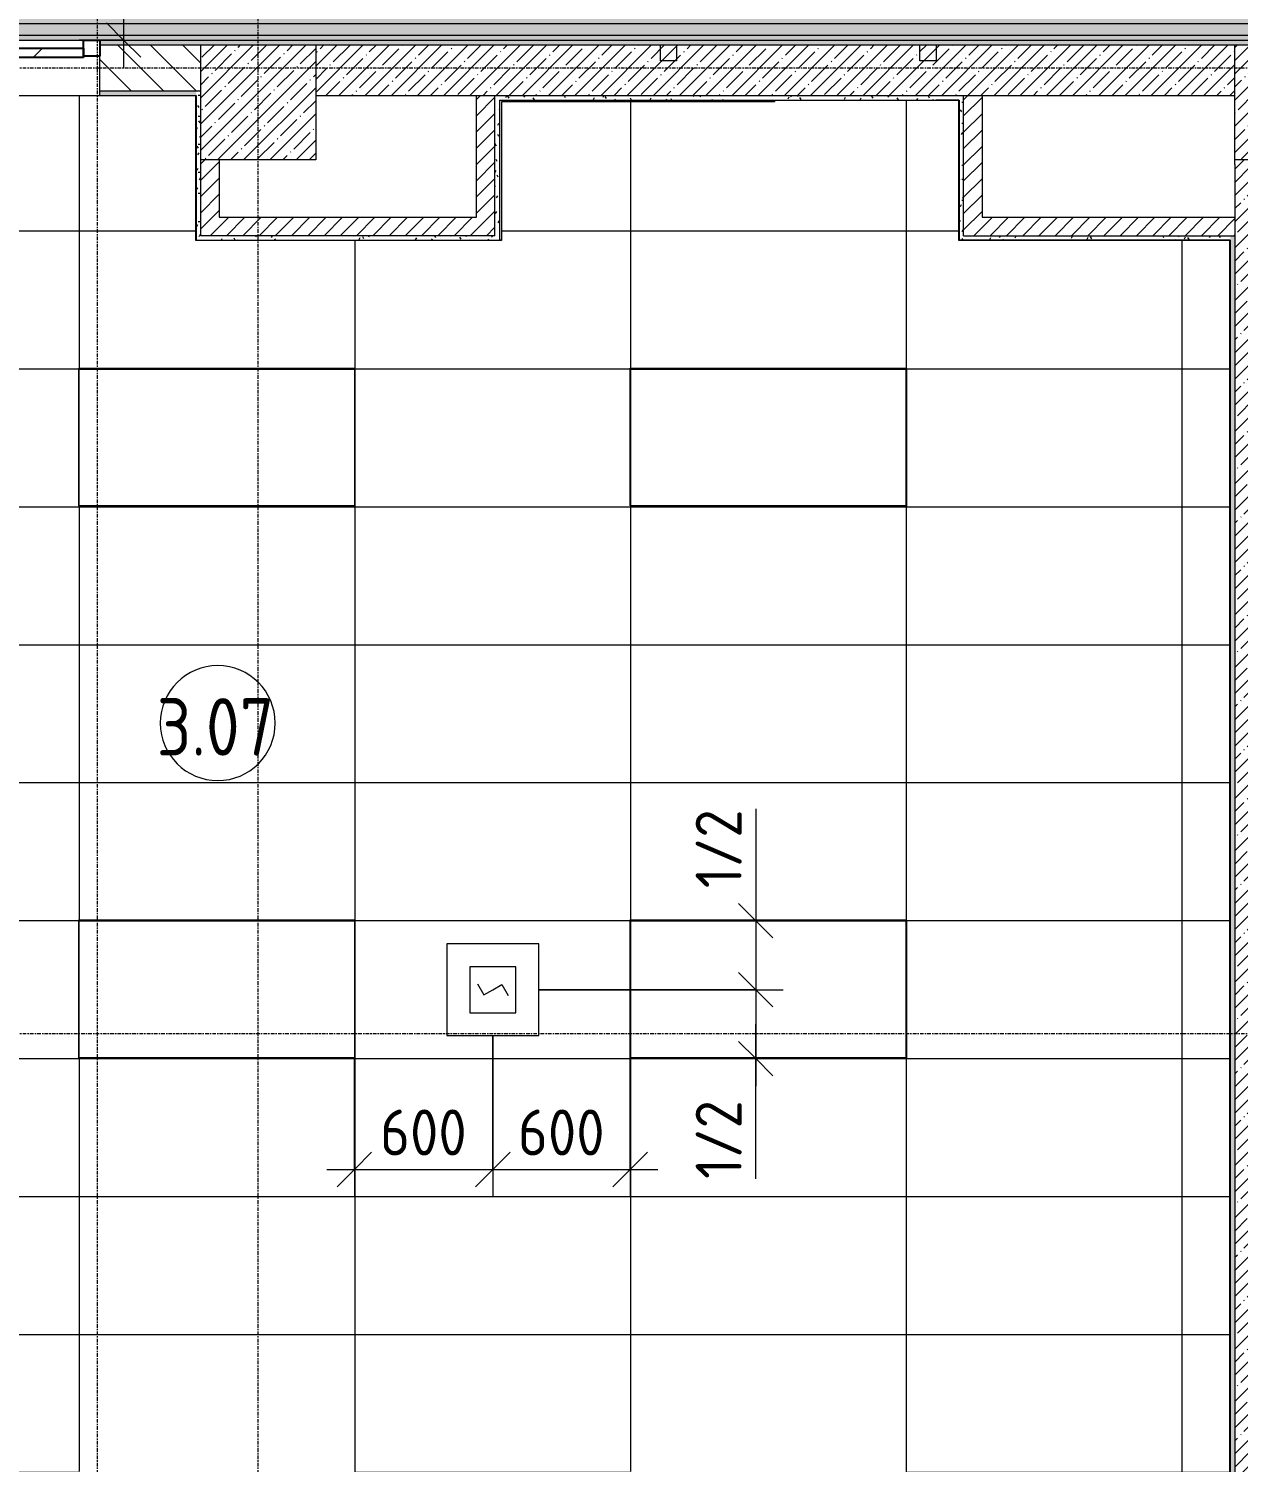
# Model space of a CAD drawing. Header units: millimetres. Extents: x 36059 to 234328, y -8553 to 29000.
# Drawn here: x 60161 to 65425, y 1734 to 7971 of the extents above; entities that cross this region are included whole.
import ezdxf

# ---------------------------------------------------------------- set-up
doc = ezdxf.new("R2010")
doc.units = ezdxf.units.MM
doc.linetypes.add('Осевая', pattern=[31.75, 6.35, -4.7625, 15.875, -4.7625])
for name, color, linetype, lineweight in [('A-ANNO-DIMS', 7, 'Continuous', 9), ('A-ANNO-DIMS-100', 7, 'Continuous', 9), ('A-AREA-IDEN', 7, 'Continuous', 9), ('A-CLNG-PATT', 7, 'Continuous', 9), ('A-GLAZ', 7, 'Continuous', 9), ('A-GLAZ-1', 7, 'Continuous', 13), ('A-GLAZ-CURT', 7, 'Continuous', 9), ('A-GLAZ-CURT-1', 7, 'Continuous', 25), ('A-GLAZ-CWMG', 7, 'Continuous', 9), ('A-GLAZ-CWMG-1', 7, 'Continuous', 25), ('A-WALL', 7, 'Continuous', 9), ('I-WALL', 7, 'Continuous', 9), ('Q-SPCQ', 7, 'Continuous', 9), ('S-COLS', 7, 'Continuous', 9), ('Оси-2', 7, 'Осевая', 9)]:
    doc.layers.add(name, color=color, linetype=linetype, lineweight=lineweight)
for name, color, linetype, lineweight, true_color in [('A-ANNO-NOTE', 1, 'Continuous', 9, 0xff0000), ('A-CLNG-1', 7, 'Continuous', 9, 0xeaeaea), ('A-WALL-1', 7, 'Continuous', 9, 0x3c3c3c), ('A-WALL-FNSH-1', 7, 'Continuous', 9, 0x3c3c3c), ('I-WALL-1', 7, 'Continuous', 9, 0x535353), ('Q-SPCQ-4', 1, 'Continuous', 9, 0xff0000), ('S-COLS-1', 9, 'Continuous', 9, 0x808080), ('S-COLS-2', 7, 'Continuous', 9, 0x3c3c3c)]:
    doc.layers.add(name, color=color, linetype=linetype, lineweight=lineweight, true_color=true_color)
doc.layers.add('A-CLNG-PATT-1', color=7, linetype='Continuous', lineweight=9, transparency=1)
doc.styles.add('GOST Common', font='GOST_Common.ttf', dxfattribs={"width": 0.9, "height": 250})
doc.styles.add('ISOCPEUR', font='isocpeur.ttf', dxfattribs={"width": 0.9, "height": 250})
doc.styles.add('ISOCPEUR_1', font='isocpeur.ttf', dxfattribs={"width": 0.9, "height": 200})
doc.dimstyles.new('ISO-2_0_0_9К_Средний_округл2', dxfattribs={"dimscale": 304.8, "dimtxt": 199.196235, "dimasz": 0.492126, "dimexe": 0.393701, "dimexo": 0, "dimgap": 0, "dimtad": 1, "dimdec": 0, "dimrnd": 10, "dimzin": 0, "dimdsep": 46, "dimtxsty": 'ISOCPEUR_1', "dimblk1": 'OBLIQUE', "dimblk2": 'OBLIQUE', "dimsah": 1, "dimcen": 0.09, "dimdle": 0.393701, "dimazin": 0, "dimtfac": 1, "dimtdec": 4, "dimtix": 1, "dimtmove": 0, "dimatfit": 3, "dimfxl": 1, "dimtvp": 1, "dimtolj": 1, "dimtzin": 0, "dimarcsym": 2})
doc.dimstyles.new('ISO-2_0_0_9К_Средний_округл2_1', dxfattribs={"dimscale": 304.8, "dimtxt": 199.196235, "dimasz": 0.492126, "dimexe": 0.393701, "dimexo": 0, "dimgap": 0, "dimtad": 1, "dimdec": 0, "dimrnd": 10, "dimzin": 0, "dimdsep": 46, "dimtxsty": 'ISOCPEUR_1', "dimblk1": 'OBLIQUE', "dimblk2": 'OBLIQUE', "dimsah": 1, "dimcen": 0.09, "dimdle": 0.393701, "dimazin": 0, "dimtfac": 1, "dimtdec": 4, "dimtix": 1, "dimtmove": 1, "dimatfit": 3, "dimfxl": 1, "dimtvp": 1, "dimtolj": 1, "dimtzin": 0, "dimarcsym": 2})
doc.dimstyles.new('ISO-2_5_0_9К_БОЛЬШОЙ', dxfattribs={"dimscale": 304.8, "dimtxt": 248.995294, "dimasz": 0.492126, "dimexe": 0.393701, "dimexo": 0.984252, "dimgap": 0, "dimtad": 1, "dimdec": 0, "dimrnd": 10, "dimzin": 0, "dimdsep": 46, "dimtxsty": 'ISOCPEUR', "dimblk1": 'OBLIQUE', "dimblk2": 'OBLIQUE', "dimsah": 1, "dimcen": 0.09, "dimdle": 0.393701, "dimazin": 0, "dimtfac": 1, "dimtdec": 4, "dimtix": 1, "dimtmove": 0, "dimatfit": 3, "dimfxl": 1, "dimtvp": 1, "dimtolj": 1, "dimtzin": 0, "dimarcsym": 2})
pattern_1 = [(45, (0, 0), (-57.02463, 57.02463), []), (45, (57.025, 0), (-57.02463, 57.02463), [100.806, -20.161, 3.353, -16.808])]
pattern_2 = [(45, (0, 0), (-35.35534, 35.35534), [])]
pattern_3 = [(0, (0, 0), (121.92, 30.48), [10.058, -81.382, 10.058, -81.382, -487.68]), (0, (0, 0), (121.92, 30.48), [-182.88, 10.058, -172.822, 10.058, -81.382, -213.36]), (0, (0, 0), (121.92, 30.48), [-457.2, 10.058, -50.902, 10.058, -142.342]), (120, (45.72, 15.24), (-87.356454, 90.345817), [10.058, -81.382, 10.058, -81.382, -487.68]), (120, (45.72, 15.24), (-87.356454, 90.345817), [-182.88, 10.058, -172.822, 10.058, -81.382, -213.36]), (120, (45.72, 15.24), (-87.356454, 90.345817), [-457.2, 10.058, -50.902, 10.058, -142.342]), (240, (60.96, 76.2), (-34.563546, -120.825817), [10.058, -81.382, 10.058, -81.382, -487.68]), (240, (60.96, 76.2), (-34.563546, -120.825817), [-182.88, 10.058, -172.822, 10.058, -81.382, -213.36]), (240, (60.96, 76.2), (-34.563546, -120.825817), [-457.2, 10.058, -50.902, 10.058, -142.342])]

# ---------------------------------------------------------------- blocks, each defined once
blk = doc.blocks.new('BSC_Колонна _Прямоугольная - 500х500-V4-Сводный план потолка 3 этажа в осях 12-23')
at = {"layer": 'S-COLS-1'}
h = blk.add_hatch(dxfattribs=at)
h.set_pattern_fill('FP_5', color=256, style=0, pattern_type=2)
h.set_pattern_definition([(45, (-61160, -7650), (-57.02463, 57.02463), []), (45, (-61102.975, -7650), (-57.02463, 57.02463), [100.806, -20.161, 3.353, -16.808])])
h.paths.add_polyline_path([(-250, -250), (250, -250), (250, 250), (-250, 250)])
at = {"layer": 'S-COLS-2'}
for p, q in [((-250, 250), (250, 250)), ((-250, -250), (-250, 250)), ((250, 250), (250, -250)), ((250, -250), (-250, -250))]:
    blk.add_line(p, q, dxfattribs=at)
blk = doc.blocks.new('BSC_Колонна _Прямоугольная - 500х500-V13-Сводный план потолка 3 этажа в осях 12-23')
at = {"layer": 'S-COLS-1'}
h = blk.add_hatch(dxfattribs=at)
h.set_pattern_fill('FP_14', color=256, style=0, pattern_type=2)
h.set_pattern_definition([(45, (-65660, -7650), (-57.02463, 57.02463), []), (45, (-65602.975, -7650), (-57.02463, 57.02463), [100.806, -20.161, 3.353, -16.808])])
h.paths.add_polyline_path([(-250, -250), (250, -250), (250, 250), (-250, 250)])
at = {"layer": 'S-COLS-2'}
for p, q in [((-250, 250), (250, 250)), ((-250, -250), (-250, 250)), ((250, 250), (250, -250)), ((250, -250), (-250, -250))]:
    blk.add_line(p, q, dxfattribs=at)
blk = doc.blocks.new('Извещатель потолочный - Монтируемые на перекрытии-30356282-Сводный план потолка 3 этажа в осях 12-23')
at = {"layer": 'Q-SPCQ'}
for p, q in [((-300, 300), (-300, -100)), ((100, 300), (-300, 300)), ((100, -100), (100, 300)), ((0, 200), (-200, 200)), ((-200, 200), (-200, 0)), ((0, 0), (0, 200)), ((-122.5, 139), (-74.9, 166.5)), ((-100, 100), (-122.5, 139)), ((-77.5, 61), (-100, 100)), ((-200, 0), (0, 0)), ((-125.1, 33.5), (-77.5, 61)), ((-300, -100), (100, -100))]:
    blk.add_line(p, q, dxfattribs=at)
blk = doc.blocks.new('Прямоугольный импост - 50 x 70 мм-31700031-Сводный план потолка 3 этажа в осях 12-23')
at = {"layer": 'A-GLAZ-CWMG-1'}
for p, q in [((0, 35), (-70, 35)), ((-70, 35), (-70, -35)), ((0, -35), (0, 35)), ((-70, -35), (0, -35))]:
    blk.add_line(p, q, dxfattribs=at)
blk = doc.blocks.new('Прямоугольный импост - 50 x 70 мм-31720913-Сводный план потолка 3 этажа в осях 12-23')
at = {"layer": 'A-GLAZ-CWMG'}
blk.add_line((41265, 7920), (42060, 7920), dxfattribs=at)
blk = doc.blocks.new('Системная панель - Стекло - 40мм-V55-Сводный план потолка 3 этажа в осях 12-23')
at = {"layer": 'A-GLAZ-CURT'}
h = blk.add_hatch(dxfattribs=at)
h.set_pattern_fill('FP_79', color=256, style=0, pattern_type=2)
h.set_pattern_definition([(45, (-60102.5, -7785.72), (-282.8427, 282.8427), [200, -600]), (45, (-60302.5, -7885.72), (-282.8427, 282.8427), [600, -200]), (45, (-59902.5, -7985.72), (-282.8427, 282.8427), [200, -600])])
h.paths.add_polyline_path([(397.5, -40), (397.5, 0), (-397.5, 0), (-397.5, -40), (98.8, -40)])
at = {"layer": 'A-GLAZ-CURT-1'}
for p, q in [((-397.5, -40), (-397.5, 0)), ((-397.5, 0), (397.5, 0)), ((397.5, 0), (397.5, -40)), ((397.5, -40), (-397.5, -40))]:
    blk.add_line(p, q, dxfattribs=at)
blk = doc.blocks.new('120_Окно_СКБ_1Ст - 120_Окно_СКБ_1Ст 400х1200 EI30-24228621-Сводный план потолка 3 этажа в осях 12-23')
at = {"layer": 'A-GLAZ-1'}
for p, q in [((-600, 40), (-600, 110)), ((-600, 110), (-530, 110)), ((-530, 110), (-530, 40)), ((530, 40), (530, 110)), ((530, 110), (600, 110)), ((600, 110), (600, 40)), ((-530, 40), (-600, 40)), ((600, 40), (530, 40))]:
    blk.add_line(p, q, dxfattribs=at)
blk = doc.blocks.new('Марка_Помещения - Номер-25198446-Сводный план потолка 3 этажа в осях 12-23')
at = {"layer": 'A-AREA-IDEN'}
for start, end in [(360, 180), (180, 360)]:
    blk.add_arc((0, 0), 2.5, start, end, dxfattribs=at)
blk = doc.blocks.new('DIMBLOCK64-Сводный план потолка 3 этажа в осях 12-23')
at = {"layer": 'A-ANNO-DIMS-100', "lineweight": 20}
for p, q in [((60574.3, 9400.5), (60499.3, 9475.5)), ((60574.3, 9400.5), (60649.3, 9325.5)), ((60574.3, 7921), (60499.3, 7996)), ((60574.3, 7921), (60649.3, 7846))]:
    blk.add_line(p, q, dxfattribs=at)
at = {"layer": 'A-ANNO-DIMS-100'}
for p, q in [((60459, 9400.5), (60694.3, 9400.5)), ((60574.3, 9400.5), (60459, 9400.5)), ((60574.3, 9400.5), (60574.3, 7801)), ((60380.4, 7921), (60694.3, 7921)), ((60574.3, 7921), (60380.4, 7921))]:
    blk.add_line(p, q, dxfattribs=at)
at = {"layer": 'A-ANNO-DIMS-100', "color": 0, "insert": (60247.7, 8445.3), "char_height": 250, "width": 517.144, "attachment_point": 1, "rotation": 90, "line_spacing_factor": 1.149209, "style": 'ISOCPEUR'}
blk.add_mtext('1/2', dxfattribs=at)
blk = doc.blocks.new('_Oblique')
at = {"color": 0, "linetype": 'ByBlock', "lineweight": -2}
blk.add_line((-0.5, -0.5), (0.5, 0.5), dxfattribs=at)
blk = doc.blocks.new('DIMBLOCK76-Сводный план потолка 3 этажа в осях 12-23')
at = {"layer": 'A-ANNO-DIMS-100'}
for p, q in [((62181, 3590), (62181, 2887.6)), ((62181, 3007.6), (62181, 3590)), ((61578.6, 3494.1), (61578.6, 2887.6)), ((61578.6, 3007.6), (61578.6, 3494.1)), ((61458.6, 3007.6), (62181, 3007.6))]:
    blk.add_line(p, q, dxfattribs=at)
at = {"layer": 'A-ANNO-DIMS-100', "lineweight": 20}
for p, q in [((61578.6, 3007.6), (61653.6, 3082.6)), ((62181, 3007.6), (62256, 3082.6)), ((61578.6, 3007.6), (61503.6, 2932.6)), ((62181, 3007.6), (62106, 2932.6))]:
    blk.add_line(p, q, dxfattribs=at)
at = {"layer": 'A-ANNO-DIMS-100', "color": 0, "insert": (61690.2, 3268.9), "char_height": 200, "width": 455.087, "attachment_point": 1, "line_spacing_factor": 1.149209, "style": 'ISOCPEUR_1'}
blk.add_mtext('600', dxfattribs=at)
blk = doc.blocks.new('DIMBLOCK77-Сводный план потолка 3 этажа в осях 12-23')
at = {"layer": 'A-ANNO-DIMS-100'}
for p, q in [((62181, 3590), (62181, 2887.6)), ((62181, 3007.6), (62181, 3590)), ((62778.6, 3494.1), (62778.6, 2887.6)), ((62778.6, 3007.6), (62778.6, 3494.1)), ((62181, 3007.6), (62898.6, 3007.6))]:
    blk.add_line(p, q, dxfattribs=at)
at = {"layer": 'A-ANNO-DIMS-100', "lineweight": 20}
for p, q in [((62181, 3007.6), (62256, 3082.6)), ((62778.6, 3007.6), (62853.6, 3082.6)), ((62181, 3007.6), (62106, 2932.6)), ((62778.6, 3007.6), (62703.6, 2932.6))]:
    blk.add_line(p, q, dxfattribs=at)
at = {"layer": 'A-ANNO-DIMS-100', "color": 0, "insert": (62290.2, 3268.9), "char_height": 200, "width": 455.087, "attachment_point": 1, "line_spacing_factor": 1.149209, "style": 'ISOCPEUR_1'}
blk.add_mtext('600', dxfattribs=at)
blk = doc.blocks.new('DIMBLOCK78-Сводный план потолка 3 этажа в осях 12-23')
at = {"layer": 'A-ANNO-DIMS-100'}
for p, q in [((63325.1, 4576.4), (63325.1, 4131.7)), ((63325.1, 4210), (63325.1, 3790)), ((63325.1, 4131.7), (63325.1, 3940)), ((63431.1, 4090), (63205.1, 4090)), ((63325.1, 4090), (63431.1, 4090)), ((62381, 3790), (63445.1, 3790)), ((63325.1, 3790), (62381, 3790))]:
    blk.add_line(p, q, dxfattribs=at)
at = {"layer": 'A-ANNO-DIMS-100', "lineweight": 20}
for p, q in [((63325.1, 4090), (63250.1, 4165)), ((63325.1, 4090), (63400.1, 4015)), ((63325.1, 3790), (63250.1, 3865)), ((63325.1, 3790), (63400.1, 3715))]:
    blk.add_line(p, q, dxfattribs=at)
at = {"layer": 'A-ANNO-DIMS-100', "color": 0, "insert": (63063.8, 4231.7), "char_height": 200, "width": 413.715, "attachment_point": 1, "rotation": 90, "line_spacing_factor": 1.149209, "style": 'ISOCPEUR_1'}
blk.add_mtext('1/2', dxfattribs=at)
blk = doc.blocks.new('DIMBLOCK79-Сводный план потолка 3 этажа в осях 12-23')
at = {"layer": 'A-ANNO-DIMS-100', "lineweight": 20}
for p, q in [((63325.1, 3790), (63250.1, 3865)), ((63325.1, 3790), (63400.1, 3715)), ((63325.1, 3490), (63250.1, 3565)), ((63325.1, 3490), (63400.1, 3415))]:
    blk.add_line(p, q, dxfattribs=at)
at = {"layer": 'A-ANNO-DIMS-100'}
for p, q in [((62381, 3790), (63445.1, 3790)), ((63325.1, 3790), (62381, 3790)), ((63325.1, 3790), (63325.1, 3370)), ((63325.1, 3411.6), (63325.1, 3640)), ((63431.1, 3490), (63205.1, 3490)), ((63325.1, 3490), (63431.1, 3490)), ((63325.1, 2966.8), (63325.1, 3411.6))]:
    blk.add_line(p, q, dxfattribs=at)
at = {"layer": 'A-ANNO-DIMS-100', "color": 0, "insert": (63063.8, 2966.8), "char_height": 200, "width": 413.715, "attachment_point": 1, "rotation": 90, "line_spacing_factor": 1.149209, "style": 'ISOCPEUR_1'}
blk.add_mtext('1/2', dxfattribs=at)

msp = doc.modelspace()

# ---------------------------------------------------------------- hatches: boundary and pattern name
at = {"layer": 'A-CLNG-PATT'}
h = msp.add_hatch(dxfattribs=at)
h.set_pattern_fill('FP_73', color=256, style=0, pattern_type=2)
h.set_pattern_definition([(0, (57110, 9792.5), (0, -50), [])])
h.paths.add_polyline_path([(74079, 7921), (74079, 8301), (75459, 8301), (75459, 10879.5), (74019.7, 10879.5), (74019.7, 10869), (70153.5, 10869), (70153.5, 10879.5), (70151, 10879.5), (70151, 10869), (66296, 10869), (66296, 10879.5), (61939, 10879.5), (61939, 11349), (61381, 11349), (61381, 10879), (42401, 10879), (42401, 10209), (38761, 10209), (38761, 7921), (68010, 7921), (68010, 7940), (68110, 7940), (68110, 7921), (68760, 7921), (68760, 7940), (68860, 7940), (68860, 7921), (73204.2, 7921)])
h.paths.add_polyline_path([(38945.9, 8867), (38899.1, 8878.5), (38856.4, 8900.9), (38820.3, 8932.9), (38792.9, 8972.6), (38775.8, 9017.6), (38770, 9065.5), (38775.8, 9113.4), (38792.9, 9158.4), (38820.3, 9198.1), (38856.4, 9230.1), (38899.1, 9252.5), (38945.9, 9264), (38994.1, 9264), (39040.9, 9252.5), (39083.6, 9230.1), (39119.7, 9198.1), (39147.1, 9158.4), (39164.2, 9113.4), (39170, 9065.5), (39164.2, 9017.6), (39147.1, 8972.6), (39119.7, 8932.9), (39083.6, 8900.9), (39040.9, 8878.5), (38991.1, 8867)])
h = msp.add_hatch(dxfattribs=at)
h.set_pattern_fill('FP_68', color=256, style=0, pattern_type=2)
h.set_pattern_definition([(180, (57981, 4690), (-7e-14, -600), []), (270, (57981, 4690), (1200, 7e-14), [])])
h.paths.add_polyline_path([(65387, 420), (65390, 421), (65390, 7050), (64210, 7050), (64209, 7660), (63406.2, 7659), (63406.2, 7652), (62218, 7652), (62218, 7050), (60890, 7050), (60889, 7680), (56930, 7679), (56930, 7380), (56780.7, 7379), (56781.7, 420), (65372.9, 420)])
h.paths.add_polyline_path([(63013.1, 1094.1), (62778.6, 1094.1), (62778.6, 1694.1), (63978.6, 1694.1), (63978.6, 1094.1)])
h.paths.add_polyline_path([(61557.2, 1094.1), (60378.6, 1094.1), (60378.6, 1694.1), (61578.6, 1694.1), (61578.6, 1094.1)])
h.paths.add_polyline_path([(57978.6, 1094.1), (57978.6, 1694.1), (59178.6, 1694.1), (59178.6, 1094.1), (58645.4, 1094.1)])
h.paths.add_polyline_path([(63978.6, 3494.1), (62778.6, 3494.1), (62778.6, 4094.1), (63978.6, 4094.1)])
h.paths.add_polyline_path([(60378.6, 3494.1), (60378.6, 4094.1), (61578.6, 4094.1), (61578.6, 3494.1), (61557.2, 3494.1)])
h.paths.add_polyline_path([(57978.6, 3494.1), (57978.6, 4094.1), (59178.6, 4094.1), (59178.6, 3494.1), (58645.4, 3494.1)])
h.paths.add_polyline_path([(62778.6, 5894.1), (62778.6, 6494.1), (63978.6, 6494.1), (63978.6, 5894.1)])
h.paths.add_polyline_path([(61557.2, 5894.1), (60378.6, 5894.1), (60378.6, 6494.1), (61578.6, 6494.1), (61578.6, 5894.1)])
h.paths.add_polyline_path([(57978.6, 5894.1), (57978.6, 6494.1), (59178.6, 6494.1), (59178.6, 5894.1), (58645.4, 5894.1)])
at = {"layer": 'A-CLNG-PATT-1'}
h = msp.add_hatch(color=256, dxfattribs=at)
h.paths.add_polyline_path([(74079, 7921), (74079, 8301), (75459, 8301), (75459, 10879.5), (74019.7, 10879.5), (74019.7, 10869), (70153.5, 10869), (70153.5, 10879.5), (70151, 10879.5), (70151, 10869), (66296, 10869), (66296, 10879.5), (61939, 10879.5), (61939, 11349), (61381, 11349), (61381, 10879), (42401, 10879), (42401, 10209), (38761, 10209), (38761, 7921), (68010, 7921), (68010, 7940), (68110, 7940), (68110, 7921), (68760, 7921), (68760, 7940), (68860, 7940), (68860, 7921), (73204.2, 7921)])
h.paths.add_polyline_path([(38945.9, 8867), (38899.1, 8878.5), (38856.4, 8900.9), (38820.3, 8932.9), (38792.9, 8972.6), (38775.8, 9017.6), (38770, 9065.5), (38775.8, 9113.4), (38792.9, 9158.4), (38820.3, 9198.1), (38856.4, 9230.1), (38899.1, 9252.5), (38945.9, 9264), (38994.1, 9264), (39040.9, 9252.5), (39083.6, 9230.1), (39119.7, 9198.1), (39147.1, 9158.4), (39164.2, 9113.4), (39170, 9065.5), (39164.2, 9017.6), (39147.1, 8972.6), (39119.7, 8932.9), (39083.6, 8900.9), (39040.9, 8878.5), (38991.1, 8867)])
at = {"layer": 'I-WALL'}
h = msp.add_hatch(dxfattribs=at)
h.set_pattern_fill('FP_65', color=256, style=0, pattern_type=2)
h.set_pattern_definition(pattern_3)
h.paths.add_polyline_path([(74100, 7900), (74100, 7920), (73705, 7920), (73705, 7900)])
h.paths.add_polyline_path([(71748.3, 7900), (72305, 7900), (72305, 7920), (71660, 7920), (71660, 7900)])
h.paths.add_polyline_path([(70292.4, 7900), (70710, 7900), (70710, 7920), (69360, 7920), (69360, 7900)])
h.paths.add_polyline_path([(68260, 7900), (68260, 7920), (66860, 7920), (66860, 7900), (68110, 7900)])
h.paths.add_polyline_path([(65910, 7900), (65910, 7920), (60470, 7920), (60470, 7900), (65410, 7900)])
h.paths.add_polyline_path([(57970, 7900), (57970, 7920), (50859.9, 7920), (50859.9, 7900), (57189.6, 7900)])
h.paths.add_polyline_path([(48359.9, 7900), (48359.9, 7920), (42130, 7920), (42130, 7900), (47910, 7900)])
h.paths.add_polyline_path([(39630, 7900), (39630, 7920), (38760, 7920), (38760, 7900), (39040, 7900)])
h = msp.add_hatch(dxfattribs=at)
h.set_pattern_fill('FP_21', color=256, style=0, pattern_type=2)
h.set_pattern_definition([(135, (0, 0), (-70.71068, -70.71068), [])])
h.paths.add_polyline_path([(60470, 7700), (60910, 7700), (60910, 7900), (60470, 7900)])
h.paths.add_polyline_path([(57970, 7700), (57970, 7900), (56910, 7900), (56910, 7700), (57189.6, 7700)])
h = msp.add_hatch(dxfattribs=at)
h.set_pattern_fill('FP_17', color=256, style=0, pattern_type=2)
h.set_pattern_definition(pattern_1)
h.paths.add_polyline_path([(65410, 7680), (65410, 7900), (61410, 7900), (61410, 7680), (64468.9, 7680)])
h = msp.add_hatch(dxfattribs=at)
h.set_pattern_fill('FP_65', color=256, style=0, pattern_type=2)
h.set_pattern_definition(pattern_3)
h.paths.add_polyline_path([(60890, 7680), (60890, 7700), (60470, 7700), (60470, 7680), (60889, 7680)])
h.paths.add_polyline_path([(57970, 7680), (57970, 7700), (56930, 7700), (56930, 7680), (57189.6, 7680)])
h = msp.add_hatch(dxfattribs=at)
h.set_pattern_fill('FP_65', color=256, style=0, pattern_type=2)
h.set_pattern_definition(pattern_3)
h.paths.add_polyline_path([(60890, 7070), (60910, 7070), (60910, 7700), (60890, 7700), (60890, 7377.5)])
h = msp.add_hatch(dxfattribs=at)
h.set_pattern_fill('FP_33', color=256, style=0, pattern_type=2)
h.set_pattern_definition(pattern_2)
h.paths.add_polyline_path([(62110, 7150), (62190, 7150), (62190, 7680), (62110, 7680), (62110, 7377.5)])
h = msp.add_hatch(dxfattribs=at)
h.set_pattern_fill('FP_65', color=256, style=0, pattern_type=2)
h.set_pattern_definition(pattern_3)
h.paths.add_polyline_path([(63406.2, 7660), (64210, 7660), (64210, 7680), (62190, 7680), (62190, 7660), (63013.1, 7660)])
h = msp.add_hatch(dxfattribs=at)
h.set_pattern_fill('FP_65', color=256, style=0, pattern_type=2)
h.set_pattern_definition(pattern_3)
h.paths.add_polyline_path([(64210, 7070), (64230, 7070), (64230, 7680), (64210, 7680), (64210, 7660)])
h = msp.add_hatch(dxfattribs=at)
h.set_pattern_fill('FP_33', color=256, style=0, pattern_type=2)
h.set_pattern_definition(pattern_2)
h.paths.add_polyline_path([(64230, 7070), (64310, 7070), (64310, 7680), (64230, 7680)])
h = msp.add_hatch(dxfattribs=at)
h.set_pattern_fill('FP_65', color=256, style=0, pattern_type=2)
h.set_pattern_definition(pattern_3)
h.paths.add_polyline_path([(62190, 7050), (62210, 7050), (62210, 7660), (62190, 7660), (62190, 7070)])
h = msp.add_hatch(dxfattribs=at)
h.set_pattern_fill('FP_33', color=256, style=0, pattern_type=2)
h.set_pattern_definition(pattern_2)
h.paths.add_polyline_path([(60910, 7150), (60990, 7150), (60990, 7400), (60910, 7400), (60910, 7377.5)])
h = msp.add_hatch(dxfattribs=at)
h.set_pattern_fill('FP_17', color=256, style=0, pattern_type=2)
h.set_pattern_definition(pattern_1)
h.paths.add_polyline_path([(65410, 400), (65630, 400), (65630, 7400), (65410, 7400), (65410, 1116.3)])
h = msp.add_hatch(dxfattribs=at)
h.set_pattern_fill('FP_33', color=256, style=0, pattern_type=2)
h.set_pattern_definition(pattern_2)
h.paths.add_polyline_path([(62190, 7070), (62190, 7150), (60910, 7150), (60910, 7070), (61557.2, 7070)])
h = msp.add_hatch(dxfattribs=at)
h.set_pattern_fill('FP_33', color=256, style=0, pattern_type=2)
h.set_pattern_definition(pattern_2)
h.paths.add_polyline_path([(65410, 7070), (65410, 7150), (64310, 7150), (64310, 7070), (65390, 7070)])
h = msp.add_hatch(dxfattribs=at)
h.set_pattern_fill('FP_65', color=256, style=0, pattern_type=2)
h.set_pattern_definition(pattern_3)
h.paths.add_polyline_path([(61557.2, 7050), (62190, 7050), (62190, 7070), (60890, 7070), (60890, 7050)])
h = msp.add_hatch(dxfattribs=at)
h.set_pattern_fill('FP_65', color=256, style=0, pattern_type=2)
h.set_pattern_definition(pattern_3)
h.paths.add_polyline_path([(65390, 7050), (65390, 7070), (64210, 7070), (64210, 7050), (64468.9, 7050)])
h = msp.add_hatch(dxfattribs=at)
h.set_pattern_fill('FP_65', color=256, style=0, pattern_type=2)
h.set_pattern_definition(pattern_3)
h.paths.add_polyline_path([(65410, 140), (65410, 7070), (65390, 7070), (65390, 140)])

# ---------------------------------------------------------------- linework, layer by layer
at = {"layer": 'A-ANNO-NOTE'}
for p, q in [((60381, 5890), (60381, 6490)), ((60381, 6490), (61581, 6490)), ((61581, 6490), (61581, 5890)), ((62781, 5890), (62781, 6490)), ((62781, 6490), (63981, 6490)), ((63981, 6490), (63981, 5890)), ((61581, 5890), (60381, 5890)), ((63981, 5890), (62781, 5890)), ((60381, 3490), (60381, 4090)), ((60381, 4090), (61581, 4090)), ((61581, 4090), (61581, 3490)), ((62781, 3490), (62781, 4090)), ((62781, 4090), (63981, 4090)), ((63981, 4090), (63981, 3490)), ((61581, 3490), (60381, 3490)), ((63981, 3490), (62781, 3490))]:
    msp.add_line(p, q, dxfattribs=at)
at = {"layer": 'A-CLNG-1'}
for p, q in [((38761, 7921), (66860, 7921)), ((60378.6, 5894.1), (60378.6, 6494.1)), ((60378.6, 6494.1), (61578.6, 6494.1)), ((61578.6, 6494.1), (61578.6, 5894.1)), ((62778.6, 5894.1), (62778.6, 6494.1)), ((62778.6, 6494.1), (63978.6, 6494.1)), ((63978.6, 6494.1), (63978.6, 5894.1)), ((61578.6, 5894.1), (60378.6, 5894.1)), ((63978.6, 5894.1), (62778.6, 5894.1)), ((60378.6, 3494.1), (60378.6, 4094.1)), ((60378.6, 4094.1), (61578.6, 4094.1)), ((61578.6, 4094.1), (61578.6, 3494.1)), ((62778.6, 3494.1), (62778.6, 4094.1)), ((62778.6, 4094.1), (63978.6, 4094.1)), ((63978.6, 4094.1), (63978.6, 3494.1)), ((61578.6, 3494.1), (60378.6, 3494.1)), ((63978.6, 3494.1), (62778.6, 3494.1))]:
    msp.add_line(p, q, dxfattribs=at)
at = {"layer": 'A-WALL'}
for p, q in [((65280, 7921), (65280, 7920)), ((61410, 7900), (65410, 7900)), ((60470, 7700), (60910, 7700)), ((60889, 7679), (60889, 7680)), ((60889, 7680), (60890, 7680)), ((60890, 7680), (60890, 7070)), ((61410, 7680), (65410, 7680)), ((62190, 7070), (62190, 7680)), ((62210, 7660), (64210, 7660)), ((63406.2, 7659), (63406.2, 7660)), ((64209, 7660), (64209, 7659)), ((64210, 7660), (64210, 7070)), ((60910, 7070), (60910, 7400)), ((65410, 7380), (65410, 400)), ((65390, 7050), (65390, 140))]:
    msp.add_line(p, q, dxfattribs=at)
at = {"layer": 'A-WALL-1'}
for p, q in [((60470, 7680), (60470, 7920)), ((60470, 7920), (65910, 7920)), ((60470, 7900), (60910, 7900)), ((62110, 7150), (62110, 7680)), ((64230, 7070), (64230, 7680)), ((64310, 7680), (64310, 7150)), ((62210, 7660), (62210, 7050)), ((60990, 7400), (60990, 7150)), ((65410, 7380), (65410, 7400)), ((60990, 7150), (62110, 7150)), ((64310, 7150), (65410, 7150)), ((62190, 7070), (60910, 7070)), ((62218, 7050), (62210, 7050)), ((65390, 7050), (64210, 7050)), ((64230, 7070), (65410, 7070))]:
    msp.add_line(p, q, dxfattribs=at)
at = {"layer": 'A-WALL-FNSH-1'}
for p, q in [((60470, 7920), (60470, 7921)), ((60470, 7680), (60889, 7680)), ((60470, 7679), (60470, 7680)), ((60889, 7679), (60470, 7679)), ((60889, 7049), (60889, 7679)), ((63406.2, 7652), (62218, 7652)), ((62218, 7652), (62218, 7049)), ((63406.2, 7659), (63406.2, 7652)), ((64209, 7659), (64110, 7659)), ((64209, 7049), (64209, 7659)), ((62218, 7049), (60889, 7049)), ((60890, 7070), (60890, 7050)), ((60890, 7050), (62210, 7050)), ((65389, 7049), (64209, 7049)), ((64210, 7070), (64210, 7050)), ((65389, 141), (65389, 7049))]:
    msp.add_line(p, q, dxfattribs=at)
at = {"layer": 'I-WALL-1'}
for p, q in [((62910, 7920), (62910, 7921)), ((64110, 7921), (64110, 7920)), ((57970, 7680), (60470, 7680)), ((63406.2, 7659), (64110, 7659)), ((64110, 7660), (64110, 7659))]:
    msp.add_line(p, q, dxfattribs=at)
at = {"layer": 'Оси-2'}
for p, q in [((60460, 593.7), (60460, 24898.1)), ((61160, 593.7), (61160, 24898.1)), ((39359.2, 7800), (82200, 7800)), ((39359.2, 3600), (82200, 3600))]:
    msp.add_line(p, q, dxfattribs=at)

# ---------------------------------------------------------------- block references
at = {"layer": 'A-AREA-IDEN', "xscale": 99.99999999999993, "yscale": 99.99999999999993, "zscale": 99.99999999999993}
msp.add_blockref('Марка_Помещения - Номер-25198446-Сводный план потолка 3 этажа в осях 12-23', (60983.9, 4949.7), dxfattribs=at)
at = {"layer": 'A-GLAZ'}
msp.add_blockref('120_Окно_СКБ_1Ст - 120_Окно_СКБ_1Ст 400х1200 EI30-24228621-Сводный план потолка 3 этажа в осях 12-23', (63510, 7790), dxfattribs=at)
at = {"layer": 'A-GLAZ-CURT'}
msp.add_blockref('Системная панель - Стекло - 40мм-V55-Сводный план потолка 3 этажа в осях 12-23', (60002.5, 7885.7), dxfattribs=at)
at = {"layer": 'A-GLAZ-CWMG'}
msp.add_blockref('Прямоугольный импост - 50 x 70 мм-31720913-Сводный план потолка 3 этажа в осях 12-23', (18340, 0.7), dxfattribs=at)
at = {"layer": 'A-GLAZ-CWMG', "extrusion": (0, 0, -1), "rotation": 180}
msp.add_blockref('Прямоугольный импост - 50 x 70 мм-31700031-Сводный план потолка 3 этажа в осях 12-23', (-60470, 7885.7), dxfattribs=at)
at = {"layer": 'Q-SPCQ-4', "rotation": 269.9999999999998}
msp.add_blockref('Извещатель потолочный - Монтируемые на перекрытии-30356282-Сводный план потолка 3 этажа в осях 12-23', (62081, 3690), dxfattribs=at)
at = {"layer": 'S-COLS'}
for name, p in [('BSC_Колонна _Прямоугольная - 500х500-V4-Сводный план потолка 3 этажа в осях 12-23', (61160, 7650)), ('BSC_Колонна _Прямоугольная - 500х500-V13-Сводный план потолка 3 этажа в осях 12-23', (65660, 7650))]:
    msp.add_blockref(name, p, dxfattribs=at)

# ---------------------------------------------------------------- texts
at = {"layer": 'A-AREA-IDEN', "insert": (60718.1, 5058.3), "char_height": 250, "width": 663.797, "attachment_point": 1, "style": 'GOST Common'}
msp.add_mtext('3.07', dxfattribs=at)

# ---------------------------------------------------------------- dimensions: what is measured, and where the dimension line sits
at = {"layer": 'A-ANNO-DIMS'}
dim = msp.add_linear_dim(base=(60574.3, 7921), p1=(60759, 9400.5), p2=(60680.4, 7921), angle=90, text='1/2', dimstyle='ISO-2_5_0_9К_БОЛЬШОЙ', override={"dimpost": '<>', "dimfxl": 1481.58901}, dxfattribs=at)
dim.commit()
dim.dimension.update_dxf_attribs({"geometry": 'DIMBLOCK64-Сводный план потолка 3 этажа в осях 12-23', "text_midpoint": (60449.3, 8660.8)})
for base, p1, p2, picture, middle in [((63325.1, 3790), (63431.1, 4090), (62381, 3790), 'DIMBLOCK78-Сводный план потолка 3 этажа в осях 12-23', (63197.1, 4438.5)), ((63325.1, 3490), (62381, 3790), (63431.1, 3490), 'DIMBLOCK79-Сводный план потолка 3 этажа в осях 12-23', (63197.1, 3173.7))]:
    dim = msp.add_linear_dim(base=base, p1=p1, p2=p2, angle=90, text='1/2', dimstyle='ISO-2_0_0_9К_Средний_округл2_1', override={"dimpost": '<>', "dimfxl": 1092.131528}, dxfattribs=at)
    dim.commit()
    dim.dimension.update_dxf_attribs({"geometry": picture, "text_midpoint": middle, "dimtype": 160, "text_rotation": 90})
for base, p1, p2, override, picture, middle in [((62181, 3007.6), (61578.6, 3494.1), (62181, 3590), {"dimpost": '<>', "dimfxl": 610.034537}, 'DIMBLOCK76-Сводный план потолка 3 этажа в осях 12-23', (61879.8, 3107.6)), ((62778.6, 3007.6), (62181, 3590), (62778.6, 3494.1), {"dimpost": '<>', "dimfxl": 605.200225}, 'DIMBLOCK77-Сводный план потолка 3 этажа в осях 12-23', (62479.8, 3107.6))]:
    dim = msp.add_linear_dim(base=base, p1=p1, p2=p2, dimstyle='ISO-2_0_0_9К_Средний_округл2', override=override, dxfattribs=at)
    dim.commit()
    dim.dimension.update_dxf_attribs({"geometry": picture, "text_midpoint": middle})

doc.saveas('drawing.dxf')
